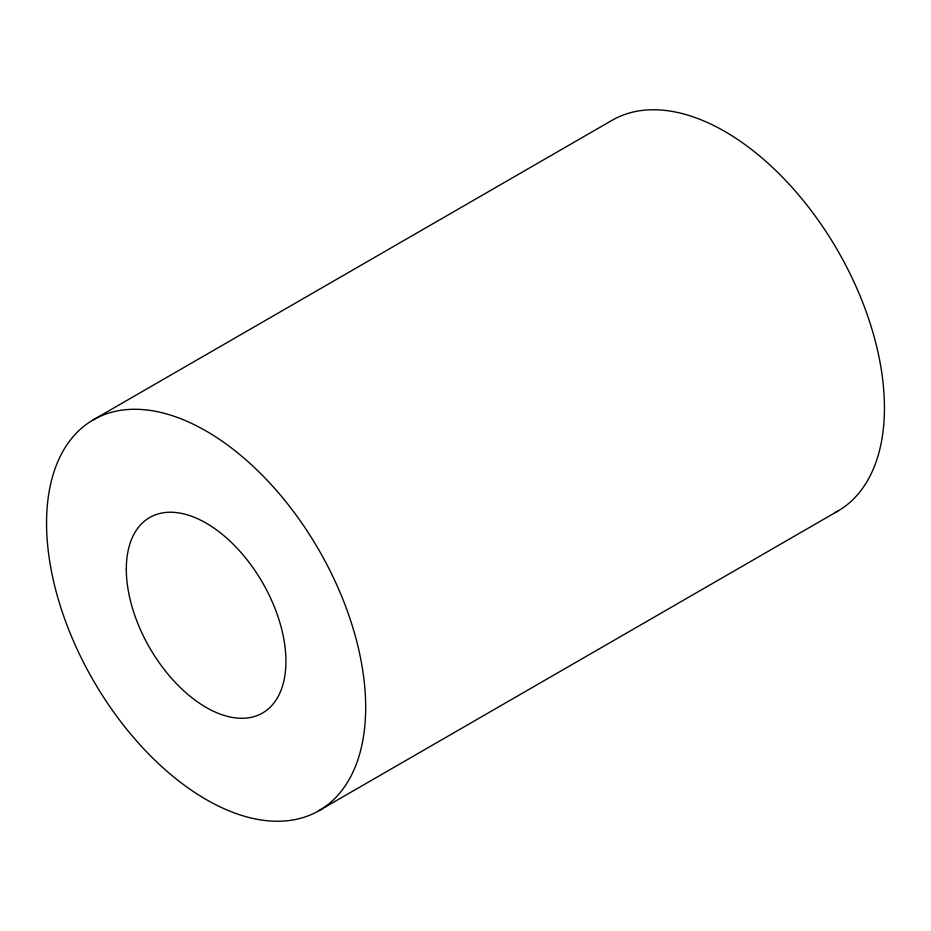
<?xml version="1.0" encoding="UTF-8"?>
<svg xmlns="http://www.w3.org/2000/svg" width="931" height="931" viewBox="0 0 931 931"><rect width="100%" height="100%" fill="white"/><g stroke="black" fill="none" stroke-linecap="round" stroke-linejoin="round"><path stroke-width="1.4" d="M93.286 419.823L612.051 120.32A225.663 130.293 60 0 1 838.924 252.72A225.663 130.293 60 0 1 835.247 512.539M318.949 810.68L837.714 511.177M126.313 569.178A112.872 65.17 60 0 0 246.028 718.104A112.872 65.17 60 0 0 246.028 558.484A112.872 65.17 60 0 0 126.313 569.178M46.55 523.129A225.663 130.293 60 0 0 285.898 820.886A225.663 130.293 60 0 0 285.898 501.751A225.663 130.293 60 0 0 46.55 523.129"/></g></svg>
